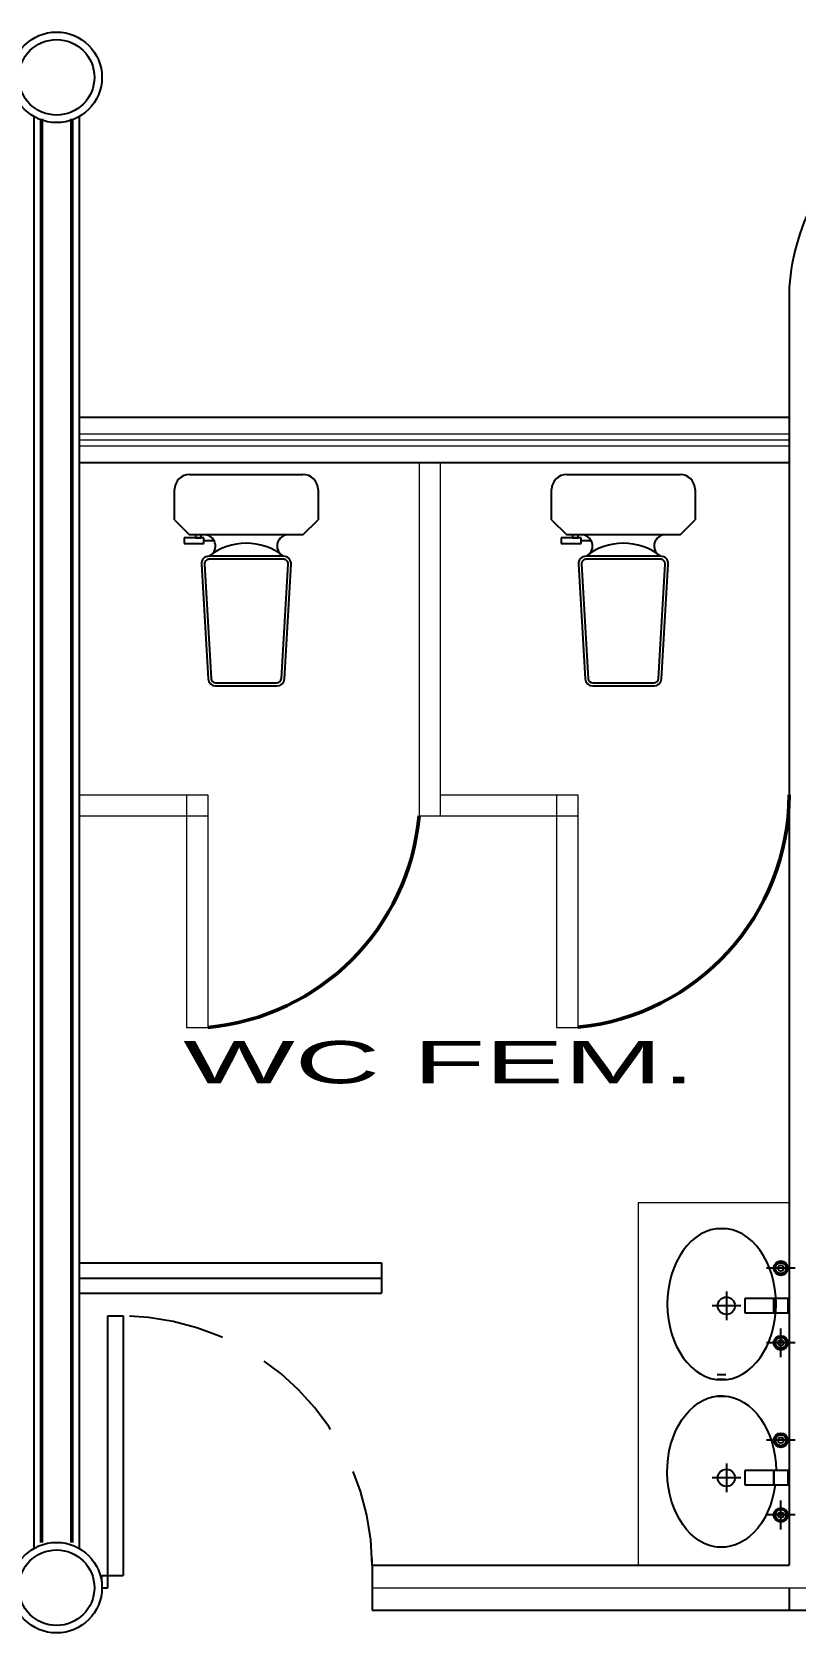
# Model space of a CAD drawing. Header units: millimetres. Extents: x 78.3 to 128, y 45 to 95.8.
# Drawn here: x 102.91 to 105.44, y 61 to 66.3 of the extents above; entities that cross this region are included whole.
import ezdxf

# ---------------------------------------------------------------- set-up
doc = ezdxf.new("R2010")
doc.units = ezdxf.units.MM
doc.header["$LTSCALE"] = 0.025
doc.linetypes.add('DASHED', pattern=[19.05, 12.7, -6.35])
for name, color, linetype, lineweight in [('EJES', 7, 'Continuous', 0), ('muebles', 255, 'Continuous', 25), ('MURO CARGA', 6, 'Continuous', 50), ('MURO DIVISORIO', 2, 'Continuous', 25), ('NOMBRES', 54, 'Continuous', 30), ('ventana', 4, 'Continuous', 15)]:
    doc.layers.add(name, color=color, linetype=linetype, lineweight=lineweight)
doc.styles.add('EST2', font='arial.ttf', dxfattribs={"width": 2, "height": 0.2})

msp = doc.modelspace()

# ---------------------------------------------------------------- linework, layer by layer
for p, q in [((105.182, 62.3427), (105.2107, 62.3427)), ((105.2107, 61.8581), (105.182, 61.8581)), ((105.2107, 61.8427), (105.182, 61.8427)), ((105.182, 61.7884), (105.2107, 61.7884)), ((105.2107, 61.2884), (105.182, 61.2884))]:
    msp.add_line(p, q)
at = {"color": 3}
for centre, radius in [((102.995, 66.154), 0.15), ((102.995, 66.154), 0.125), ((102.995, 61.154), 0.15), ((102.995, 61.154), 0.125)]:
    msp.add_circle(centre, radius, dxfattribs=at)
at = {"extrusion": (0, 0, -1)}
msp.add_ellipse((105.1963, 62.0927), major_axis=(0, -0.2508), ratio=0.717707, dxfattribs=at)
msp.add_ellipse((105.1963, 61.5384), major_axis=(0, -0.2508), ratio=0.717707, start_param=4.887668, end_param=10.980562, dxfattribs=at)
at = {"layer": 'EJES'}
for p, q in [((103.07, 64.954), (105.42, 64.954)), ((104.195, 64.879), (104.195, 63.709)), ((104.265, 64.879), (104.265, 63.709)), ((103.07, 63.779), (103.495, 63.779)), ((103.425, 63.779), (103.425, 63.009)), ((103.495, 63.779), (103.495, 63.009)), ((104.265, 63.779), (104.72, 63.779)), ((104.65, 63.779), (104.65, 63.009)), ((104.72, 63.779), (104.72, 63.009)), ((103.07, 63.709), (103.495, 63.709)), ((104.195, 63.709), (104.265, 63.709)), ((104.265, 63.709), (104.72, 63.709)), ((103.425, 63.009), (103.495, 63.009)), ((104.65, 63.009), (104.72, 63.009)), ((104.92, 62.429), (104.92, 61.229)), ((104.92, 62.429), (105.42, 62.429)), ((104.04, 61.249), (104.04, 61.099)), ((104.04, 61.229), (104.04, 61.079)), ((104.04, 61.154), (105.57, 61.154))]:
    msp.add_line(p, q, dxfattribs=at)
at = {"layer": 'muebles', "linetype": 'ByBlock', "ltscale": 50}
for p, q in [((103.4352, 64.8393), (103.8102, 64.8393)), ((104.6835, 64.8393), (105.0585, 64.8393)), ((103.3852, 64.6893), (103.3852, 64.7893)), ((103.8602, 64.7893), (103.8602, 64.6893)), ((104.6335, 64.6893), (104.6335, 64.7893)), ((105.1085, 64.7893), (105.1085, 64.6893)), ((103.3852, 64.6893), (103.4352, 64.6393)), ((103.8102, 64.6393), (103.8602, 64.6893)), ((104.6335, 64.6893), (104.6835, 64.6393)), ((105.0585, 64.6393), (105.1085, 64.6893)), ((103.8102, 64.6393), (103.4352, 64.6393)), ((105.0585, 64.6393), (104.6835, 64.6393))]:
    msp.add_line(p, q, dxfattribs=at)
at = {"layer": 'muebles'}
for p, q in [((103.4827, 64.6299), (103.417, 64.6299)), ((103.417, 64.6299), (103.417, 64.6111)), ((103.417, 64.6111), (103.4827, 64.6111)), ((103.4545, 64.6393), (103.4545, 64.6299)), ((103.4545, 64.6299), (103.4733, 64.6299)), ((103.4733, 64.6299), (103.4733, 64.6393)), ((103.4827, 64.6111), (103.4827, 64.6299)), ((104.731, 64.6299), (104.6654, 64.6299)), ((104.6654, 64.6299), (104.6654, 64.6111)), ((104.6654, 64.6111), (104.731, 64.6111)), ((104.7029, 64.6393), (104.7029, 64.6299)), ((104.7029, 64.6299), (104.7216, 64.6299)), ((104.7216, 64.6299), (104.7216, 64.6393)), ((104.731, 64.6111), (104.731, 64.6299)), ((103.7462, 64.5685), (103.4992, 64.5685)), ((103.7462, 64.5585), (103.4992, 64.5585)), ((104.9945, 64.5685), (104.7475, 64.5685)), ((104.9945, 64.5585), (104.7475, 64.5585)), ((103.4742, 64.542), (103.4963, 64.1628)), ((103.4842, 64.5426), (103.5063, 64.1634)), ((103.7391, 64.1634), (103.7612, 64.5426)), ((103.7491, 64.1628), (103.7711, 64.542)), ((104.7226, 64.542), (104.7446, 64.1628)), ((104.7325, 64.5426), (104.7546, 64.1634)), ((104.9874, 64.1634), (105.0095, 64.5426)), ((104.9974, 64.1628), (105.0195, 64.542)), ((103.5213, 64.1493), (103.7241, 64.1493)), ((103.5213, 64.1393), (103.7241, 64.1393)), ((104.7696, 64.1493), (104.9724, 64.1493)), ((104.7696, 64.1393), (104.9724, 64.1393)), ((105.2735, 62.1118), (105.2735, 62.0643)), ((105.3685, 62.1118), (105.2735, 62.1118)), ((105.2735, 62.0643), (105.3685, 62.0643)), ((105.3685, 62.1118), (105.3685, 62.0643)), ((105.416, 62.1118), (105.3685, 62.1118)), ((105.3685, 62.0643), (105.3685, 62.1118)), ((105.3685, 62.0643), (105.416, 62.0643)), ((105.416, 62.0643), (105.416, 62.1118)), ((105.3685, 61.5421), (105.2735, 61.5421)), ((105.2735, 61.5421), (105.2735, 61.4946)), ((105.3685, 61.4946), (105.3685, 61.5421)), ((105.416, 61.5421), (105.3685, 61.5421)), ((105.3685, 61.5421), (105.3685, 61.4946)), ((105.416, 61.4946), (105.416, 61.5421)), ((105.2735, 61.4946), (105.3685, 61.4946)), ((105.3685, 61.4946), (105.416, 61.4946))]:
    msp.add_line(p, q, dxfattribs=at)
at = {"layer": 'muebles', "linetype": 'Continuous'}
for p, q in [((103.5163, 64.6201), (103.4827, 64.6201)), ((104.7646, 64.6201), (104.731, 64.6201))]:
    msp.add_line(p, q, dxfattribs=at)
at = {"layer": 'muebles', "ltscale": 50}
for p, q in [((105.4397, 62.2118), (105.3447, 62.2118)), ((105.3922, 61.9168), (105.3922, 62.0118)), ((105.4397, 61.9643), (105.3447, 61.9643)), ((105.4397, 61.6421), (105.3447, 61.6421)), ((105.3922, 61.3471), (105.3922, 61.4421)), ((105.4397, 61.3946), (105.3447, 61.3946))]:
    msp.add_line(p, q, dxfattribs=at)
at = {"layer": 'muebles', "linetype": 'Continuous', "ltscale": 50}
for p, q in [((105.212, 62.1348), (105.212, 62.0398)), ((105.2595, 62.0873), (105.1645, 62.0873)), ((105.212, 61.5651), (105.212, 61.4701)), ((105.2595, 61.5176), (105.1645, 61.5176))]:
    msp.add_line(p, q, dxfattribs=at)
at = {"layer": 'muebles', "color": 0, "linetype": 'Continuous'}
for p, q in [((103.165, 61.154), (103.165, 62.054)), ((103.165, 62.054), (103.215, 62.054)), ((103.215, 62.054), (103.215, 61.194)), ((103.145, 61.174), (103.145, 61.194)), ((103.145, 61.194), (103.165, 61.194)), ((103.145, 61.174), (103.145, 61.154)), ((103.165, 61.194), (103.215, 61.194)), ((103.145, 61.154), (103.165, 61.154))]:
    msp.add_line(p, q, dxfattribs=at)
at = {"layer": 'muebles', "ltscale": 50}
for centre, radius in [((105.3922, 62.2118), 0.0238), ((105.3922, 62.2118), 0.0181), ((105.3922, 62.2118), 0.0095), ((105.212, 62.0873), 0.0285), ((105.3922, 61.9643), 0.0238), ((105.3922, 61.9643), 0.0181), ((105.3922, 61.9643), 0.0095), ((105.3922, 61.6421), 0.0238), ((105.3922, 61.6421), 0.0181), ((105.3922, 61.6421), 0.0095), ((105.212, 61.5176), 0.0285), ((105.3922, 61.3946), 0.0238), ((105.3922, 61.3946), 0.0181), ((105.3922, 61.3946), 0.0095)]:
    msp.add_circle(centre, radius, dxfattribs=at)
at = {"layer": 'muebles', "linetype": 'ByBlock', "ltscale": 50}
for centre, start, end in [((103.4352, 64.7893), 90, 180), ((103.8102, 64.7893), 0, 90), ((104.6835, 64.7893), 90, 180), ((105.0585, 64.7893), 0, 90)]:
    msp.add_arc(centre, 0.05, start, end, dxfattribs=at)
at = {"layer": 'muebles', "ltscale": 50}
for centre, radius, start, end in [((103.4831, 64.6024), 0.0376, 295.3715, 78.5733), ((103.6227, 64.4135), 0.1982, 51.4458, 128.5542), ((103.7623, 64.6024), 0.0376, 101.4267, 244.6285), ((104.7314, 64.6024), 0.0376, 295.3715, 78.5733), ((104.871, 64.4135), 0.1982, 51.4458, 128.5542), ((105.0106, 64.6024), 0.0376, 101.4267, 244.6285), ((105.373, 62.2258), 0.00475, 239.7392, 48.2608), ((105.3849, 62.2344), 0.00475, 203.7392, 12.2608), ((105.3996, 62.2344), 0.00475, 167.7392, 336.2608), ((105.4115, 62.2258), 0.00475, 131.7392, 300.2608), ((105.3685, 62.2118), 0.00475, 275.7392, 84.2608), ((105.373, 62.1979), 0.00475, 311.7392, 120.2608), ((105.3849, 62.1892), 0.00475, 347.7392, 156.2608), ((105.3996, 62.1892), 0.00475, 23.7392, 192.2608), ((105.4115, 62.1979), 0.00475, 59.7392, 228.2608), ((105.416, 62.2118), 0.00475, 95.7392, 264.2608), ((105.3685, 61.9643), 0.00475, 275.7392, 84.2608), ((105.373, 61.9783), 0.00475, 239.7392, 48.2608), ((105.3849, 61.9869), 0.00475, 203.7392, 12.2608), ((105.3996, 61.9869), 0.00475, 167.7392, 336.2608), ((105.4115, 61.9783), 0.00475, 131.7392, 300.2608), ((105.416, 61.9643), 0.00475, 95.7392, 264.2608), ((105.373, 61.9504), 0.00475, 311.7392, 120.2608), ((105.3849, 61.9417), 0.00475, 347.7392, 156.2608), ((105.3996, 61.9417), 0.00475, 23.7392, 192.2608), ((105.4115, 61.9504), 0.00475, 59.7392, 228.2608), ((105.3685, 61.6421), 0.00475, 275.7392, 84.2608), ((105.373, 61.6561), 0.00475, 239.7392, 48.2608), ((105.3849, 61.6647), 0.00475, 203.7392, 12.2608), ((105.3996, 61.6647), 0.00475, 167.7392, 336.2608), ((105.4115, 61.6561), 0.00475, 131.7392, 300.2608), ((105.416, 61.6421), 0.00475, 95.7392, 264.2608), ((105.373, 61.6282), 0.00475, 311.7392, 120.2608), ((105.3849, 61.6196), 0.00475, 347.7392, 156.2608), ((105.3996, 61.6196), 0.00475, 23.7392, 192.2608), ((105.4115, 61.6282), 0.00475, 59.7392, 228.2608), ((105.3685, 61.3946), 0.00475, 275.7392, 84.2608), ((105.373, 61.4086), 0.00475, 239.7392, 48.2608), ((105.373, 61.3807), 0.00475, 311.7392, 120.2608), ((105.3849, 61.4172), 0.00475, 203.7392, 12.2608), ((105.3849, 61.3721), 0.00475, 347.7392, 156.2608), ((105.3996, 61.4172), 0.00475, 167.7392, 336.2608), ((105.3996, 61.3721), 0.00475, 23.7392, 192.2608), ((105.4115, 61.4086), 0.00475, 131.7392, 300.2608), ((105.4115, 61.3807), 0.00475, 59.7392, 228.2608), ((105.416, 61.3946), 0.00475, 95.7392, 264.2608)]:
    msp.add_arc(centre, radius, start, end, dxfattribs=at)
at = {"layer": 'muebles'}
for centre, radius, start, end in [((103.4992, 64.5435), 0.025, 90, 183.3333), ((103.4992, 64.5435), 0.015, 90, 183.3333), ((103.7462, 64.5435), 0.025, 356.6667, 90), ((103.7462, 64.5435), 0.015, 356.6667, 90), ((104.7475, 64.5435), 0.025, 90, 183.3333), ((104.7475, 64.5435), 0.015, 90, 183.3333), ((104.9945, 64.5435), 0.025, 356.6667, 90), ((104.9945, 64.5435), 0.015, 356.6667, 90), ((103.5213, 64.1643), 0.025, 183.3333, 270), ((103.5213, 64.1643), 0.015, 183.3333, 270), ((103.7241, 64.1643), 0.015, 270, 356.6667), ((103.7241, 64.1643), 0.025, 270, 356.6667), ((104.7696, 64.1643), 0.025, 183.3333, 270), ((104.7696, 64.1643), 0.015, 183.3333, 270), ((104.9724, 64.1643), 0.015, 270, 356.6667), ((104.9724, 64.1643), 0.025, 270, 356.6667)]:
    msp.add_arc(centre, radius, start, end, dxfattribs=at)
at = {"layer": 'muebles', "color": 0, "linetype": 'DASHED'}
msp.add_arc((103.2045, 61.2185), 0.8356, 0.7222, 89.2778, dxfattribs=at)
at = {"layer": 'MURO CARGA'}
for p, q in [((102.945, 66.0165), (102.945, 61.304)), ((103.045, 66.0165), (103.045, 61.304))]:
    msp.add_line(p, q, dxfattribs=at)
at = {"layer": 'MURO CARGA', "linetype": 'Continuous'}
for centre, radius, start, end in [((104.6436, 63.7817), 0.7764, 275.6491, 359.8035), ((103.425, 63.779), 0.7732, 275.1944, 354.8056)]:
    msp.add_arc(centre, radius, start, end, dxfattribs=at)
at = {"layer": 'MURO DIVISORIO'}
for p, q in [((102.92, 66.0241), (102.92, 61.2839)), ((103.07, 66.0241), (103.07, 61.2839)), ((105.42, 65.4586), (105.42, 61.229)), ((103.07, 65.029), (105.42, 65.029)), ((103.07, 64.879), (105.42, 64.879)), ((103.07, 62.229), (104.07, 62.229)), ((104.07, 62.229), (104.07, 62.129)), ((103.07, 62.179), (104.07, 62.179)), ((103.07, 62.179), (104.07, 62.179)), ((103.07, 62.129), (104.07, 62.129)), ((103.07, 62.129), (104.07, 62.129)), ((104.04, 61.229), (104.04, 61.079)), ((104.04, 61.229), (105.42, 61.229)), ((105.42, 61.154), (105.42, 61.079)), ((104.04, 61.079), (105.57, 61.079))]:
    msp.add_line(p, q, dxfattribs=at)
msp.add_arc((106.1344, 65.4098), 0.716, 73.3431, 176.0899, dxfattribs=at)
at = {"layer": 'ventana'}
for p, q in [((103.07, 64.974), (105.42, 64.974)), ((103.07, 64.934), (105.42, 64.934))]:
    msp.add_line(p, q, dxfattribs=at)

# ---------------------------------------------------------------- texts
at = {"layer": 'NOMBRES', "color": 0, "ltscale": 0.025, "style": 'EST2', "width": 2}
msp.add_text('WC FEM.', height=0.14, dxfattribs=at).set_placement((103.4141, 62.8238))

doc.saveas('drawing.dxf')
